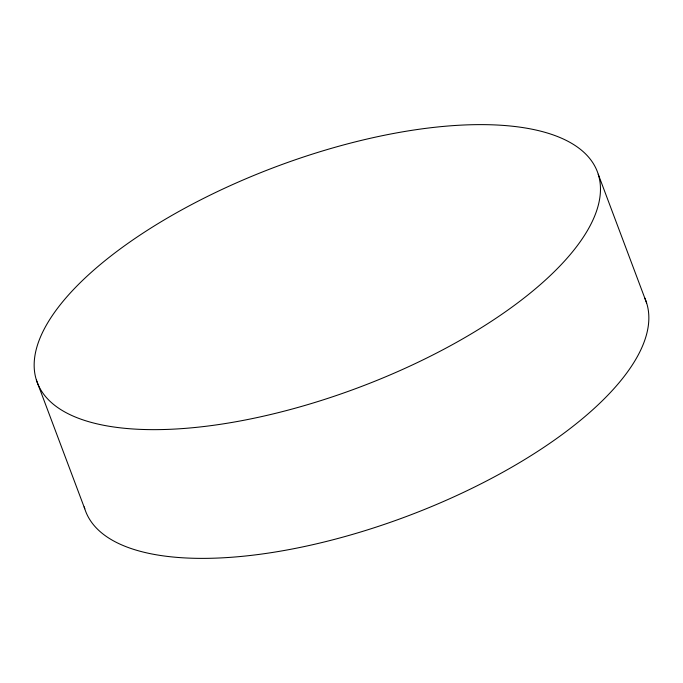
<?xml version="1.0" encoding="UTF-8"?>
<svg xmlns="http://www.w3.org/2000/svg" width="683" height="683" viewBox="0 0 683 683"><rect width="100%" height="100%" fill="white"/><g stroke="black" fill="none" stroke-linecap="round" stroke-linejoin="round"><path stroke-width="1.02" d="M598.231 174.216A299.239 117.886 -20.6 0 1 207.606 426.072A299.239 117.886 -20.6 0 1 146.085 231.119A299.239 117.886 -20.6 0 1 598.231 174.216L646.613 302.945M36.387 380.055L84.769 508.784M644.735 298.001A299.239 117.886 -20.6 0 1 405.156 516.963A299.239 117.886 -20.6 0 1 84.214 506.88"/></g></svg>
